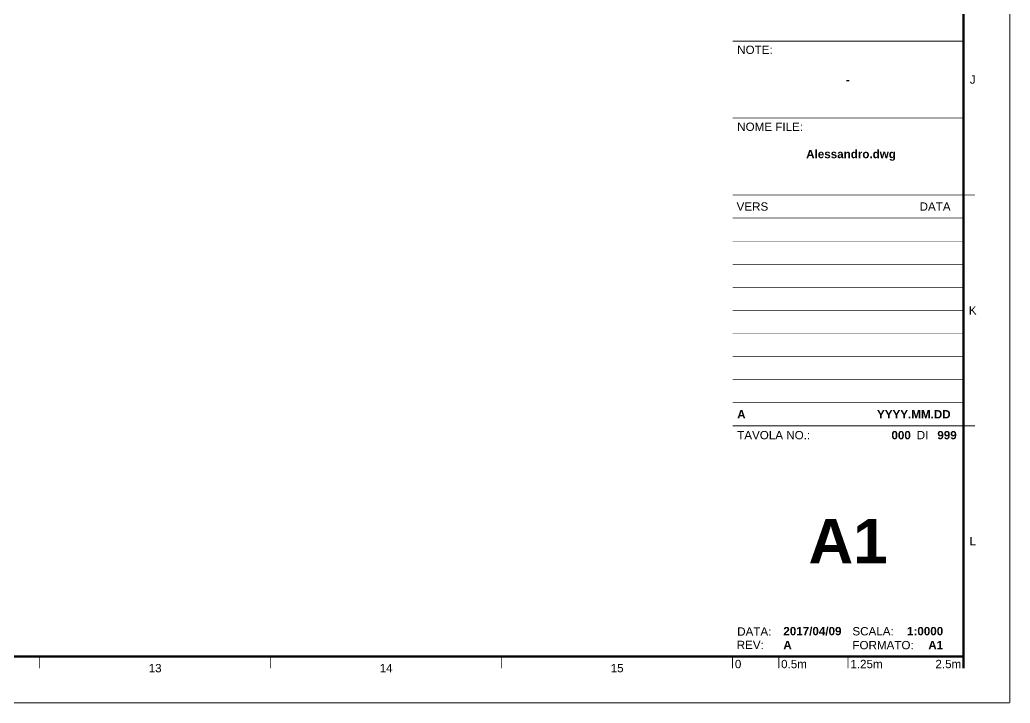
# Paper-space layout 'Layout1' of a CAD drawing. Header units: millimetres. Extents: x 1813 to 175610, y -450 to 60847.
# Drawn here: x 2439.6 to 2654, y -450.1 to -302.1 of the extents above; entities that cross this region are included whole.
import ezdxf
from ezdxf.enums import TextEntityAlignment as Align

# ---------------------------------------------------------------- set-up
doc = ezdxf.new("R2010")
doc.units = ezdxf.units.MM
doc.layers.add('G-ANNO-NPLT', color=210, linetype='Continuous', plot=False)
doc.layers.add('G-ANNO-TEXT', color=3, linetype='Continuous')
doc.layers.add('G-ANNO-TTLB', color=3, linetype='Continuous')
doc.styles.add('ARIAL', font='arial.ttf')
doc.styles.add('ARIAL-BOLD', font='')
doc.styles.add('E-ARIAL', font='arial.ttf')
doc.styles.get('ARIAL-BOLD').set_extended_font_data('Arial', bold=True)

# ---------------------------------------------------------------- blocks, each defined once
blk = doc.blocks.new('BLOCK_TITLE')
at = {"layer": 'G-ANNO-TTLB'}
for points, const_width in [([(-50, 133.33), (0, 133.33)], 0.18), ([(-50, 116.67), (0, 116.67)], 0.18), ([(-50, 116.67), (0, 116.67)], 0.18), ([(-50, 100), (0, 100)], 0.18), ([(-50, 95), (0, 95)], 0.12), ([(-50, 90), (0, 90)], 0.12), ([(-50, 85), (0, 85)], 0.12), ([(-50, 80), (0, 80)], 0.12), ([(-50, 75), (0, 75)], 0.12), ([(-50, 70), (0, 70)], 0.12), ([(-50, 65), (0, 65)], 0.12), ([(-50, 60), (0, 60)], 0.12), ([(-50, 55), (0, 55)], 0.12), ([(-50, 50), (0, 50)], 0.18), ([(-50, 50), (0, 50)], 0.18)]:
    blk.add_lwpolyline(points, dxfattribs=dict(at, const_width=const_width))
at = {"layer": 'G-ANNO-TTLB', "const_width": 0.18, "flags": 128}
blk.add_lwpolyline([(2.5, 50), (0, 50)], dxfattribs=at)
blk.add_lwpolyline([(2.5, 50), (0, 50)], dxfattribs=at)
at = {"layer": 'G-ANNO-TEXT', "style": 'ARIAL'}
for s, p in [('NOTE:', (-49, 132.35)), ('NOME FILE:', (-49, 115.68)), ('TAVOLA NO.:', (-49, 48.88))]:
    blk.add_text(s, height=1.8, dxfattribs=at).set_placement(p, align=Align.TOP_LEFT)
for s, p in [('VERS', (-49.13, 97.5)), ('DI', (-10.14, 47.99)), ('DATA:', (-49, 5.44)), ('SCALA:', (-24.06, 5.5)), ('REV:', (-49.1, 2.54)), ('FORMATO:', (-24.06, 2.5))]:
    blk.add_text(s, height=1.8, dxfattribs=at).set_placement(p, align=Align.MIDDLE_LEFT)
at = {"layer": 'G-ANNO-TEXT'}
for s, style, p in [('DATA', 'ARIAL', (-2.81, 97.5)), ('A1', 'ARIAL-BOLD', (-4.42, 2.5))]:
    blk.add_text(s, height=1.8, dxfattribs=dict(at, style=style)).set_placement(p, align=Align.MIDDLE_RIGHT)
at = {"layer": 'G-ANNO-TEXT', "style": 'ARIAL-BOLD'}
for tag, p, height in [('PROJECT_TITLE_001', (-45.1, 222.74), 3.6), ('STUDENTS_001', (-31.65, 163.5), 1.8), ('STUDENTS_002', (-31.79, 160.47), 1.8), ('STUDENTS_003', (-31.8, 157.43), 1.8), ('DRAWING_TITLE_001', (-35.26, 141.23), 1.8), ('NOTES_001', (-25.48, 124.1), 1.8), ('FILENAME_001', (-34.07, 107.96), 1.8)]:
    blk.add_attdef(tag, p, '', height=height, dxfattribs=at)
at = {"layer": 'G-ANNO-TEXT', "style": 'ARIAL-BOLD', "flags": 2}
for tag, p in [('CLASS_001', (-38.67, 193.8)), ('CLASS_002', (-34.9, 190.77)), ('PROFESSOR_001', (-36.22, 174.1))]:
    blk.add_attdef(tag, p, '', height=1.8, dxfattribs=at)
at = {"layer": 'G-ANNO-TEXT', "style": 'ARIAL-BOLD'}
for tag, p in [('VERSION_9', (-49, 92.5)), ('VERSION_8', (-49, 87.5)), ('VERSION_7', (-49, 82.5)), ('VERSION_6', (-49, 77.5)), ('VERSION_5', (-49, 72.5)), ('VERSION_4', (-49, 67.5)), ('VERSION_3', (-49, 62.5)), ('VERSION_2', (-49, 57.5)), ('VERSION_1', (-49, 52.5)), ('SHEET_TOTAL', (-5.68, 47.98)), ('DATE', (-39.01, 5.53)), ('REV', (-39.01, 2.51))]:
    blk.add_attdef(tag, text='', height=1.8, dxfattribs=at).set_placement(p, align=Align.MIDDLE_LEFT)
for tag, p in [('DATA_9', (-2.81, 92.5)), ('DATA_8', (-2.81, 87.5)), ('DATA_7', (-2.81, 82.5)), ('DATA_6', (-2.81, 77.5)), ('DATA_5', (-2.81, 72.5)), ('DATA_4', (-2.81, 67.5)), ('DATA_3', (-2.81, 62.5)), ('DATA_2', (-2.81, 57.5)), ('DATA_1', (-2.81, 52.5)), ('SHEET_COPY', (-11.42, 47.98)), ('SCALE', (-4.42, 5.53))]:
    blk.add_attdef(tag, text='', height=1.8, dxfattribs=at).set_placement(p, align=Align.MIDDLE_RIGHT)
blk.add_attdef('SHEET', text='', height=9.6, dxfattribs=at).set_placement((-25, 25), align=Align.MIDDLE_CENTER)
blk = doc.blocks.new('A1_GRID_LAYOUT')
at = {"layer": 'G-ANNO-NPLT', "const_width": 0.18}
for points in [[(841, 0), (841, 594)], [(841, 0), (0, 0)]]:
    blk.add_lwpolyline(points, dxfattribs=at)
at = {"layer": 'G-ANNO-TTLB', "const_width": 0.5, "flags": 128}
blk.add_lwpolyline([(25, 584), (25, 10), (831, 10), (831, 584)], close=True, dxfattribs=at)
at = {"layer": 'G-ANNO-TTLB', "const_width": 0.18, "flags": 128}
for points in [[(833.5, 110), (831, 110)], [(833.5, 110), (831, 110)], [(833.5, 60), (831, 60)], [(833.5, 60), (831, 60)], [(631, 10), (631, 7.5)], [(681, 10), (681, 7.5)], [(731, 10), (731, 7.5)], [(781, 10), (781, 7.5)]]:
    blk.add_lwpolyline(points, dxfattribs=at)
at = {"layer": 'G-ANNO-TTLB', "const_width": 0.18}
blk.add_lwpolyline([(716.5, 10), (776.5, 10)], dxfattribs=at)
at = {"layer": 'G-ANNO-TEXT', "style": 'ARIAL'}
for s, p in [('J', (832.98, 135)), ('K', (832.98, 85)), ('L', (832.98, 35)), ('13', (656, 7.51)), ('14', (706, 7.51)), ('15', (756, 7.51))]:
    blk.add_text(s, height=1.8, dxfattribs=at).set_placement(p, align=Align.MIDDLE_CENTER)
blk = doc.blocks.new('*U27')
at = {"layer": 'G-ANNO-TTLB', "const_width": 0.18}
for points in [[(0, -2.5), (0, 0)], [(10, 0), (10, -2.5)], [(25, 0), (25, -2.5)]]:
    blk.add_lwpolyline(points, dxfattribs=at)
at = {"layer": 'G-ANNO-TTLB'}
blk.add_lwpolyline([(50, 0, 0.48, 0.48, 0), (50, -2.5, 0.48, 0.48, 0)], format="xyseb", dxfattribs=at)
at = {"layer": 'G-ANNO-TEXT', "style": 'E-ARIAL'}
blk.add_text('0', height=1.8, dxfattribs=at).set_placement((1.2, -0.7), align=Align.TOP_CENTER)
for s, p in [('0.5m', (10.5, -2.5)), ('1.25m', (25.5, -2.5))]:
    blk.add_text(s, height=1.8, dxfattribs=at).set_placement(p)
blk.add_text('2.5m', height=1.8, dxfattribs=at).set_placement((49.5, -2.5), align=Align.RIGHT)

psp = doc.layouts.get("Layout1")

# ---------------------------------------------------------------- block references
ref = psp.add_blockref('BLOCK_TITLE', (2643.89, -440.03))
ref.add_attrib('SHEET_COPY', '000', dxfattribs={"layer": 'G-ANNO-TEXT', "height": 1.8, "style": 'ARIAL-BOLD'}).set_placement((2632.47, -392.05), align=Align.MIDDLE_RIGHT)
ref.add_attrib('SHEET_TOTAL', '999', dxfattribs={"layer": 'G-ANNO-TEXT', "height": 1.8, "style": 'ARIAL-BOLD'}).set_placement((2638.21, -392.05), align=Align.MIDDLE_LEFT)
ref.add_attrib('SCALE', '1:0000', dxfattribs={"layer": 'G-ANNO-TEXT', "height": 1.8, "style": 'ARIAL-BOLD'}).set_placement((2639.48, -434.5), align=Align.MIDDLE_RIGHT)
ref.add_attrib('REV', 'A', dxfattribs={"layer": 'G-ANNO-TEXT', "height": 1.8, "style": 'ARIAL-BOLD'}).set_placement((2604.88, -437.52), align=Align.MIDDLE_LEFT)
ref.add_attrib('DATE', '2017/04/09', dxfattribs={"layer": 'G-ANNO-TEXT', "height": 1.8, "style": 'ARIAL-BOLD'}).set_placement((2604.88, -434.5), align=Align.MIDDLE_LEFT)
ref.add_attrib('SHEET', 'A1', dxfattribs={"layer": 'G-ANNO-TEXT', "height": 9.6, "style": 'ARIAL-BOLD'}).set_placement((2618.89, -415.03), align=Align.MIDDLE_CENTER)
ref.add_attrib('DATA_1', 'YYYY.MM.DD', dxfattribs={"layer": 'G-ANNO-TEXT', "height": 1.8, "style": 'ARIAL-BOLD'}).set_placement((2641.09, -387.53), align=Align.MIDDLE_RIGHT)
ref.add_attrib('VERSION_1', 'A', dxfattribs={"layer": 'G-ANNO-TEXT', "height": 1.8, "style": 'ARIAL-BOLD'}).set_placement((2594.89, -387.53), align=Align.MIDDLE_LEFT)
ref.add_attrib('FILENAME_001', 'Alessandro.dwg', (2609.82, -332.06), dxfattribs={"layer": 'G-ANNO-TEXT', "height": 1.8, "style": 'ARIAL-BOLD'})
ref.add_attrib('NOTES_001', '-', (2618.41, -315.93), dxfattribs={"layer": 'G-ANNO-TEXT', "height": 1.8, "style": 'ARIAL-BOLD'})
psp.add_blockref('*U27', (2593.89, -440.03))

# ---------------------------------------------------------------- next in the draw order: block references
psp.add_blockref('A1_GRID_LAYOUT', (1812.89, -450.03))

doc.saveas('drawing.dxf')
